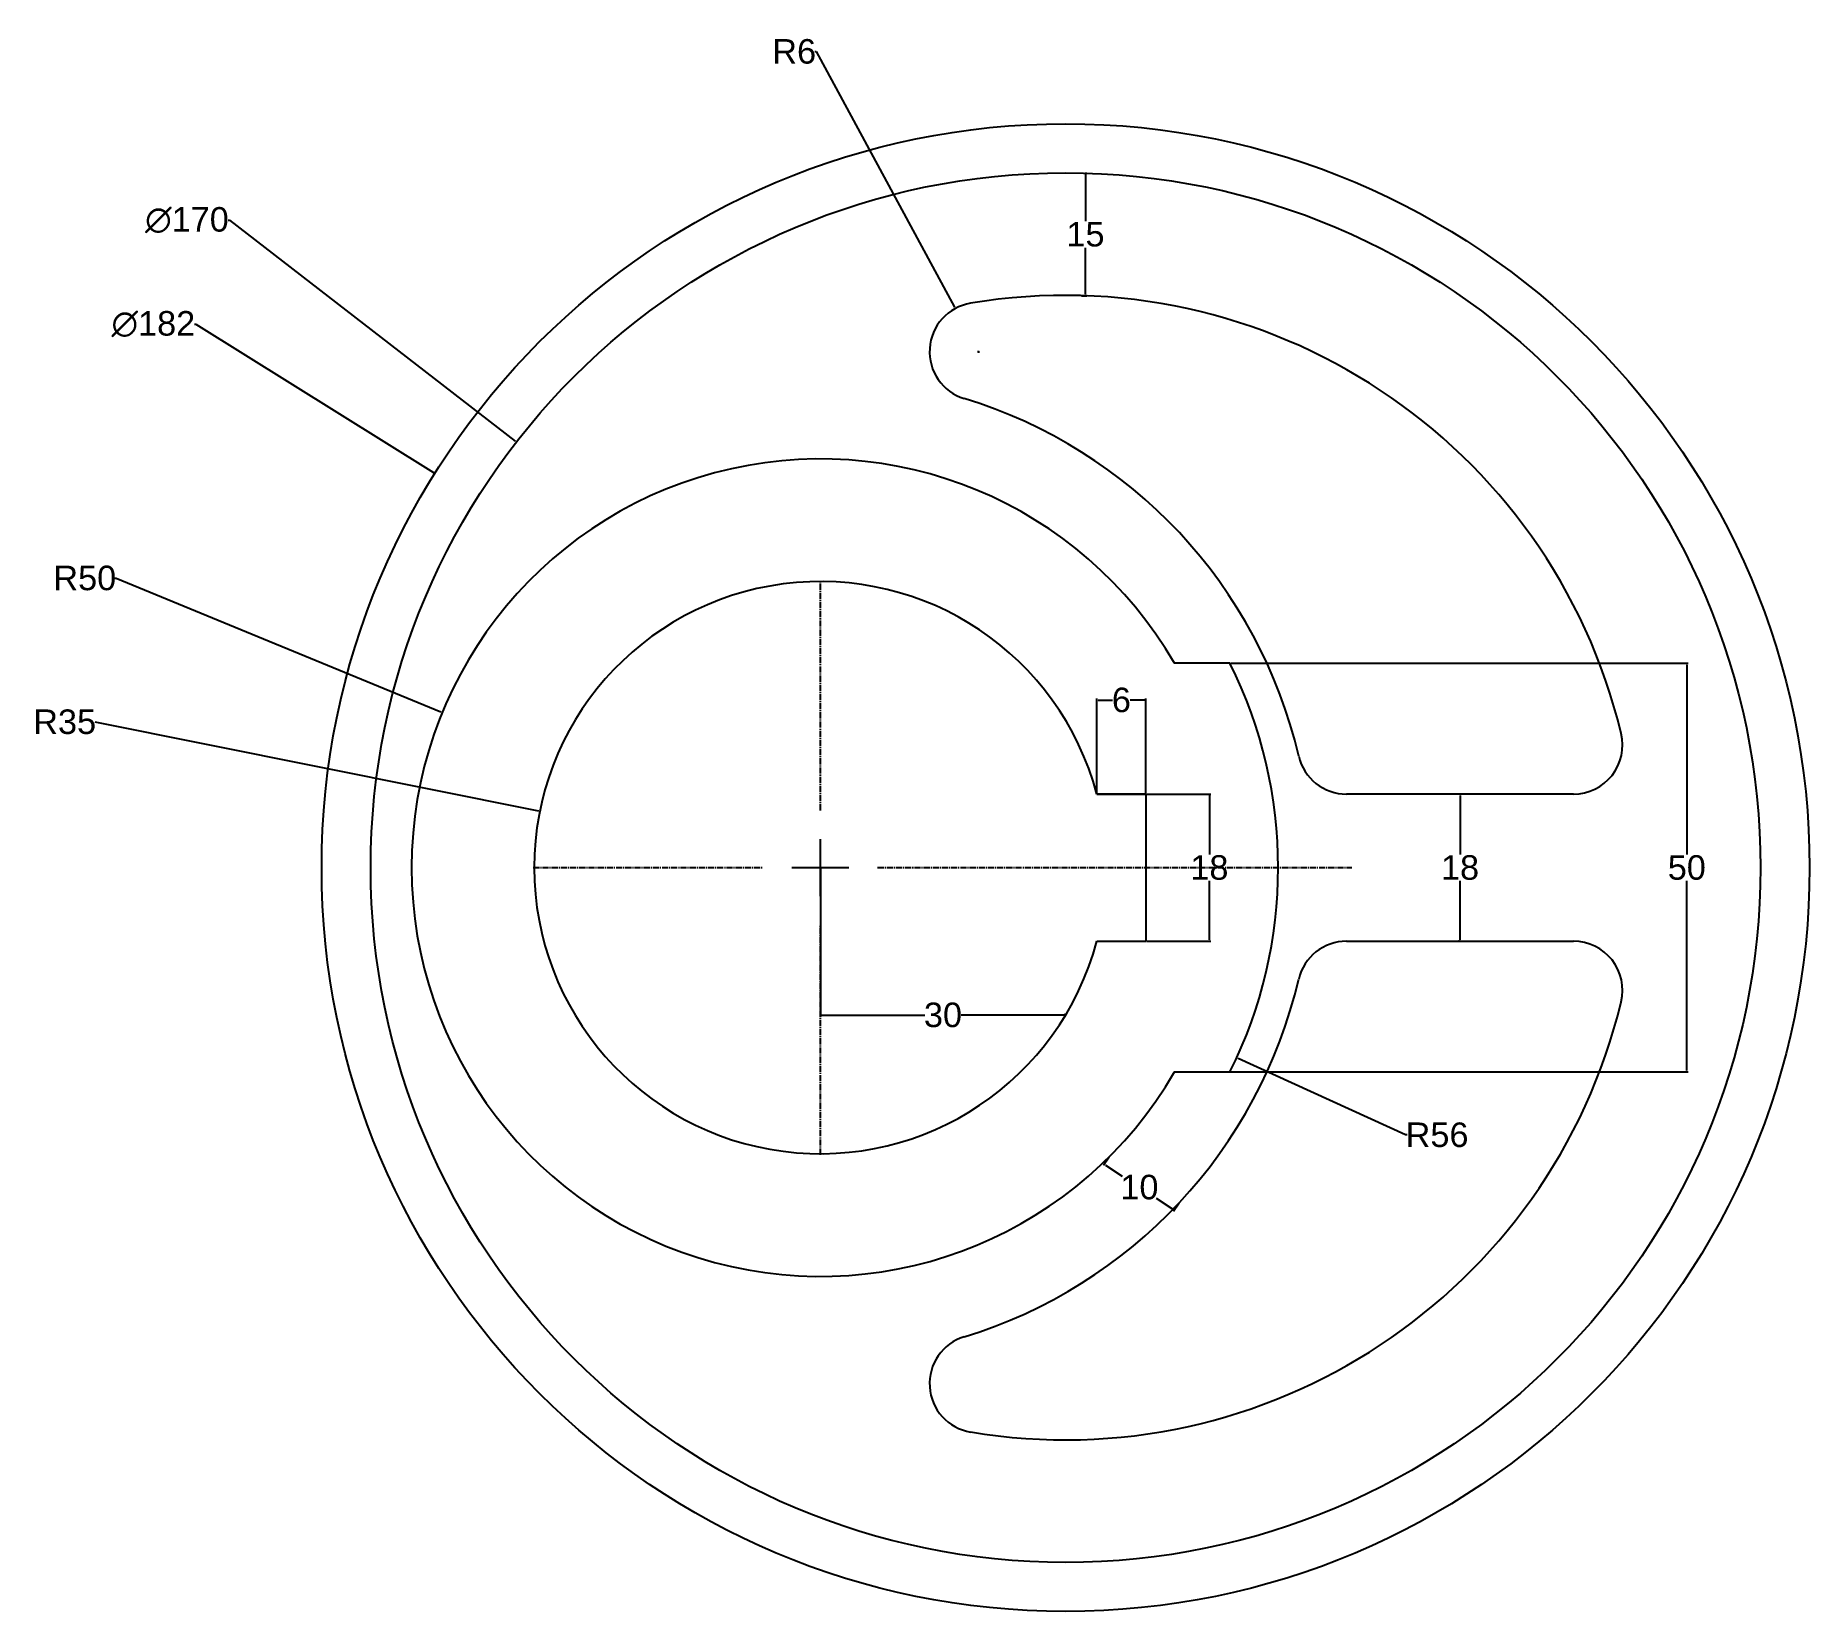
# Model space of a CAD drawing. Header units: centimetres. Extents: x -121 to 96, y -86 to 107.
import ezdxf

# ---------------------------------------------------------------- set-up
doc = ezdxf.new("R2010")
doc.units = ezdxf.units.CM
doc.header["$MEASUREMENT"] = 0
doc.linetypes.add('CENTER2', pattern=[1.125, 0.75, -0.125, 0.125, -0.125])
doc.layers.get('Defpoints').update_dxf_attribs({"color": 90})
doc.layers.add('center', color=210, linetype='Continuous')
doc.layers.add('geo', color=7, linetype='Continuous')
doc.styles.get("Standard").update_dxf_attribs({"font": 'arial.ttf'})
doc.dimstyles.get("Standard").update_dxf_attribs({"dimtxt": 3, "dimasz": 0.18, "dimexe": 0.18, "dimexo": 0.0625, "dimgap": 0.09, "dimtad": 0, "dimtih": 1, "dimtoh": 1, "dimdec": 0, "dimzin": 0, "dimdsep": 46, "dimtxsty": 'Standard', "dimcen": 0.09, "dimclrd": 256, "dimadec": 0, "dimazin": 0, "dimtfac": 1, "dimtdec": 0, "dimtofl": 0, "dimtmove": 0, "dimatfit": 3, "dimfxl": 1, "dimtolj": 1, "dimtzin": 0, "dimarcsym": 0})

# ---------------------------------------------------------------- blocks, each defined once
blk = doc.blocks.new('*D4')
at = {"layer": 'Defpoints', "color": 0, "lineweight": -2, "transparency": 16777216}
for p, q in [((-24.85, 5.38), (-24.85, -12.76)), ((5.15, -12.52), (5.15, -12.4))]:
    blk.add_line(p, q, dxfattribs=at)
at = {"layer": 'Defpoints', "lineweight": -2, "transparency": 16777216}
for p, q in [((-24.67, -12.58), (-12.08, -12.58)), ((4.97, -12.58), (-7.62, -12.58))]:
    blk.add_line(p, q, dxfattribs=at)
at = {"layer": 'Defpoints', "color": 0, "transparency": 16777216}
for p in [(-24.85, 5.45), (5.15, -12.58), (5.15, -12.58)]:
    blk.add_point(p, dxfattribs=at)
at = {"layer": 'Defpoints', "transparency": 16777216}
for points in [[(-24.67, -12.55), (-24.67, -12.61), (-24.85, -12.58)], [(4.97, -12.55), (4.97, -12.61), (5.15, -12.58)]]:
    blk.add_solid(points, dxfattribs=at)
at = {"layer": 'Defpoints', "color": 0, "transparency": 16777216, "insert": (-9.85, -12.58), "char_height": 3, "attachment_point": 5}
blk.add_mtext('\\A1;30', dxfattribs=at)
blk = doc.blocks.new('*D5')
at = {"layer": 'Defpoints', "lineweight": -2, "transparency": 16777216}
for p, q in [((-101.42, 71.94), (-101.24, 71.94)), ((-101.24, 71.94), (-72.17, 53.77))]:
    blk.add_line(p, q, dxfattribs=at)
at = {"layer": 'Defpoints', "color": 0, "lineweight": -2, "transparency": 16777216}
for p, q in [((5.06, 5.45), (5.24, 5.45)), ((5.15, 5.36), (5.15, 5.54))]:
    blk.add_line(p, q, dxfattribs=at)
at = {"layer": 'Defpoints', "color": 0, "transparency": 16777216}
for p in [(-72.02, 53.68), (82.32, -42.78)]:
    blk.add_point(p, dxfattribs=at)
at = {"layer": 'Defpoints', "transparency": 16777216}
blk.add_solid([(-72.15, 53.8), (-72.19, 53.75), (-72.02, 53.68)], dxfattribs=at)
at = {"layer": 'Defpoints', "color": 0, "transparency": 16777216, "insert": (-106.44, 71.94), "char_height": 3, "attachment_point": 5}
blk.add_mtext('\\A1;∅182', dxfattribs=at)
blk = doc.blocks.new('*D6')
at = {"layer": 'Defpoints', "lineweight": -2, "transparency": 16777216}
for p, q in [((-97.3, 84.66), (-97.12, 84.66)), ((-97.12, 84.66), (-62.19, 57.61))]:
    blk.add_line(p, q, dxfattribs=at)
at = {"layer": 'Defpoints', "color": 0, "lineweight": -2, "transparency": 16777216}
for p, q in [((5.06, 5.45), (5.24, 5.45)), ((5.15, 5.36), (5.15, 5.54))]:
    blk.add_line(p, q, dxfattribs=at)
at = {"layer": 'Defpoints', "color": 0, "transparency": 16777216}
for p in [(-62.05, 57.5), (72.35, -46.61)]:
    blk.add_point(p, dxfattribs=at)
at = {"layer": 'Defpoints', "transparency": 16777216}
blk.add_solid([(-62.17, 57.63), (-62.21, 57.58), (-62.05, 57.5)], dxfattribs=at)
at = {"layer": 'Defpoints', "color": 0, "transparency": 16777216, "insert": (-102.33, 84.66), "char_height": 3, "attachment_point": 5}
blk.add_mtext('\\A1;∅170', dxfattribs=at)
blk = doc.blocks.new('*D7')
at = {"layer": 'Defpoints', "lineweight": -2, "transparency": 16777216}
for p, q in [((-111.16, 40.87), (-110.98, 40.87)), ((-110.98, 40.87), (-71.26, 24.53))]:
    blk.add_line(p, q, dxfattribs=at)
at = {"layer": 'Defpoints', "color": 0, "lineweight": -2, "transparency": 16777216}
for p, q in [((-24.94, 5.45), (-24.76, 5.45)), ((-24.85, 5.36), (-24.85, 5.54))]:
    blk.add_line(p, q, dxfattribs=at)
at = {"layer": 'Defpoints', "color": 0, "transparency": 16777216}
for p in [(-71.09, 24.47), (-24.85, 5.45)]:
    blk.add_point(p, dxfattribs=at)
at = {"layer": 'Defpoints', "transparency": 16777216}
blk.add_solid([(-71.25, 24.56), (-71.27, 24.51), (-71.09, 24.47)], dxfattribs=at)
at = {"layer": 'Defpoints', "color": 0, "transparency": 16777216, "insert": (-114.83, 40.87), "char_height": 3, "attachment_point": 5}
blk.add_mtext('\\A1;R50', dxfattribs=at)
blk = doc.blocks.new('*D8')
at = {"layer": 'Defpoints', "lineweight": -2, "transparency": 16777216}
blk.add_line((-113.6, 23.28), (-59.34, 12.38), dxfattribs=at)
at = {"layer": 'Defpoints', "color": 0, "lineweight": -2, "transparency": 16777216}
for p, q in [((-24.94, 5.45), (-24.76, 5.45)), ((-24.85, 5.36), (-24.85, 5.54))]:
    blk.add_line(p, q, dxfattribs=at)
at = {"layer": 'Defpoints', "color": 0, "transparency": 16777216}
for p in [(-59.16, 12.34), (-24.85, 5.45)]:
    blk.add_point(p, dxfattribs=at)
at = {"layer": 'Defpoints', "transparency": 16777216}
blk.add_solid([(-59.33, 12.41), (-59.35, 12.35), (-59.16, 12.34)], dxfattribs=at)
at = {"layer": 'Defpoints', "color": 0, "transparency": 16777216, "insert": (-117.29, 23.28), "char_height": 3, "attachment_point": 5}
blk.add_mtext('\\A1;R35', dxfattribs=at)
blk = doc.blocks.new('*D9')
at = {"layer": 'Defpoints', "color": 0, "lineweight": -2, "transparency": 16777216}
for p, q in [((-24.94, 5.45), (-24.76, 5.45)), ((-24.85, 5.36), (-24.85, 5.54))]:
    blk.add_line(p, q, dxfattribs=at)
at = {"layer": 'Defpoints', "lineweight": -2, "transparency": 16777216}
for p, q in [((46.74, -27.25), (26.25, -17.89)), ((46.92, -27.25), (46.74, -27.25))]:
    blk.add_line(p, q, dxfattribs=at)
at = {"layer": 'Defpoints', "color": 0, "transparency": 16777216}
for p in [(-24.85, 5.45), (26.09, -17.82)]:
    blk.add_point(p, dxfattribs=at)
at = {"layer": 'Defpoints', "transparency": 16777216}
blk.add_solid([(26.27, -17.87), (26.24, -17.92), (26.09, -17.82)], dxfattribs=at)
at = {"layer": 'Defpoints', "color": 0, "transparency": 16777216, "insert": (50.59, -27.25), "char_height": 3, "attachment_point": 5}
blk.add_mtext('\\A1;R56', dxfattribs=at)
blk = doc.blocks.new('*D10')
at = {"layer": 'Defpoints', "color": 0, "lineweight": -2, "transparency": 16777216}
for p, q in [((7.49, 90.42), (7.76, 90.42)), ((7.09, 75.42), (7.76, 75.42))]:
    blk.add_line(p, q, dxfattribs=at)
at = {"layer": 'Defpoints', "lineweight": -2, "transparency": 16777216}
for p, q in [((7.58, 90.24), (7.58, 84.54)), ((7.58, 75.6), (7.58, 81.29))]:
    blk.add_line(p, q, dxfattribs=at)
at = {"layer": 'Defpoints', "color": 0, "transparency": 16777216}
for p in [(7.43, 90.42), (7.58, 90.42), (7.02, 75.42)]:
    blk.add_point(p, dxfattribs=at)
at = {"layer": 'Defpoints', "transparency": 16777216}
for points in [[(7.55, 90.24), (7.61, 90.24), (7.58, 90.42)], [(7.55, 75.6), (7.61, 75.6), (7.58, 75.42)]]:
    blk.add_solid(points, dxfattribs=at)
at = {"layer": 'Defpoints', "color": 0, "transparency": 16777216, "insert": (7.58, 82.92), "char_height": 3, "attachment_point": 5}
blk.add_mtext('\\A1;15', dxfattribs=at)
blk = doc.blocks.new('*D12')
at = {"layer": 'Defpoints', "lineweight": -2, "transparency": 16777216}
for p, q in [((-25.54, 105.29), (-25.36, 105.29)), ((-25.36, 105.29), (-8.43, 74))]:
    blk.add_line(p, q, dxfattribs=at)
at = {"layer": 'Defpoints', "color": 0, "lineweight": -2, "transparency": 16777216}
for p, q in [((-5.58, 68.57), (-5.4, 68.57)), ((-5.49, 68.48), (-5.49, 68.66))]:
    blk.add_line(p, q, dxfattribs=at)
at = {"layer": 'Defpoints', "color": 0, "transparency": 16777216}
for p in [(-8.35, 73.85), (-5.49, 68.57)]:
    blk.add_point(p, dxfattribs=at)
at = {"layer": 'Defpoints', "transparency": 16777216}
blk.add_solid([(-8.41, 74.02), (-8.46, 73.99), (-8.35, 73.85)], dxfattribs=at)
at = {"layer": 'Defpoints', "color": 0, "transparency": 16777216, "insert": (-28.05, 105.29), "char_height": 3, "attachment_point": 5}
blk.add_mtext('\\A1;R6', dxfattribs=at)
blk = doc.blocks.new('*D13')
at = {"layer": 'Defpoints', "color": 0, "lineweight": -2, "transparency": 16777216}
for p, q in [((8.97, 14.51), (8.97, 26.13)), ((14.97, 14.51), (14.97, 26.13))]:
    blk.add_line(p, q, dxfattribs=at)
at = {"layer": 'Defpoints', "lineweight": -2, "transparency": 16777216}
for p, q in [((9.15, 25.95), (10.89, 25.95)), ((14.79, 25.95), (13.05, 25.95))]:
    blk.add_line(p, q, dxfattribs=at)
at = {"layer": 'Defpoints', "color": 0, "transparency": 16777216}
for p in [(14.97, 25.95), (8.97, 14.45), (14.97, 14.45)]:
    blk.add_point(p, dxfattribs=at)
at = {"layer": 'Defpoints', "transparency": 16777216}
for points in [[(9.15, 25.98), (9.15, 25.92), (8.97, 25.95)], [(14.79, 25.98), (14.79, 25.92), (14.97, 25.95)]]:
    blk.add_solid(points, dxfattribs=at)
at = {"layer": 'Defpoints', "color": 0, "transparency": 16777216, "insert": (11.97, 25.95), "char_height": 3, "attachment_point": 5}
blk.add_mtext('\\A1;6', dxfattribs=at)
blk = doc.blocks.new('*D14')
at = {"layer": 'Defpoints', "color": 0, "lineweight": -2, "transparency": 16777216}
for p, q in [((15.04, 14.45), (22.92, 14.45)), ((15.04, -3.55), (22.92, -3.55))]:
    blk.add_line(p, q, dxfattribs=at)
at = {"layer": 'Defpoints', "lineweight": -2, "transparency": 16777216}
for p, q in [((22.74, 14.27), (22.74, 7.07)), ((22.74, -3.37), (22.74, 3.82))]:
    blk.add_line(p, q, dxfattribs=at)
at = {"layer": 'Defpoints', "color": 0, "transparency": 16777216}
for p in [(14.97, 14.45), (14.97, -3.55), (22.74, -3.55)]:
    blk.add_point(p, dxfattribs=at)
at = {"layer": 'Defpoints', "transparency": 16777216}
for points in [[(22.71, 14.27), (22.77, 14.27), (22.74, 14.45)], [(22.71, -3.37), (22.77, -3.37), (22.74, -3.55)]]:
    blk.add_solid(points, dxfattribs=at)
at = {"layer": 'Defpoints', "color": 0, "transparency": 16777216, "insert": (22.74, 5.45), "char_height": 3, "attachment_point": 5}
blk.add_mtext('\\A1;18', dxfattribs=at)
blk = doc.blocks.new('*D15')
at = {"layer": 'Defpoints', "color": 0, "lineweight": -2, "transparency": 16777216}
for p, q in [((53.33, 14.45), (53.22, 14.45)), ((53.33, -3.55), (53.22, -3.55))]:
    blk.add_line(p, q, dxfattribs=at)
at = {"layer": 'Defpoints', "lineweight": -2, "transparency": 16777216}
for p, q in [((53.4, 14.27), (53.4, 7.07)), ((53.4, -3.37), (53.4, 3.82))]:
    blk.add_line(p, q, dxfattribs=at)
at = {"layer": 'Defpoints', "color": 0, "transparency": 16777216}
for p in [(53.4, 14.45), (53.4, -3.55), (53.4, -3.55)]:
    blk.add_point(p, dxfattribs=at)
at = {"layer": 'Defpoints', "transparency": 16777216}
for points in [[(53.37, 14.27), (53.43, 14.27), (53.4, 14.45)], [(53.37, -3.37), (53.43, -3.37), (53.4, -3.55)]]:
    blk.add_solid(points, dxfattribs=at)
at = {"layer": 'Defpoints', "color": 0, "transparency": 16777216, "insert": (53.4, 5.45), "char_height": 3, "attachment_point": 5}
blk.add_mtext('\\A1;18', dxfattribs=at)
blk = doc.blocks.new('*D16')
at = {"layer": 'Defpoints', "color": 0, "lineweight": -2, "transparency": 16777216}
for p, q in [((25.32, 30.45), (81.32, 30.45)), ((21.92, -19.55), (81.32, -19.55))]:
    blk.add_line(p, q, dxfattribs=at)
at = {"layer": 'Defpoints', "lineweight": -2, "transparency": 16777216}
for p, q in [((81.14, 30.27), (81.14, 7.07)), ((81.14, -19.37), (81.14, 3.82))]:
    blk.add_line(p, q, dxfattribs=at)
at = {"layer": 'Defpoints', "color": 0, "transparency": 16777216}
for p in [(25.26, 30.45), (21.86, -19.55), (81.14, -19.55)]:
    blk.add_point(p, dxfattribs=at)
at = {"layer": 'Defpoints', "transparency": 16777216}
for points in [[(81.11, 30.27), (81.17, 30.27), (81.14, 30.45)], [(81.11, -19.37), (81.17, -19.37), (81.14, -19.55)]]:
    blk.add_solid(points, dxfattribs=at)
at = {"layer": 'Defpoints', "color": 0, "transparency": 16777216, "insert": (81.14, 5.45), "char_height": 3, "attachment_point": 5}
blk.add_mtext('\\A1;50', dxfattribs=at)
blk = doc.blocks.new('*D17')
at = {"layer": 'Defpoints', "color": 0, "lineweight": -2, "transparency": 16777216}
for p, q in [((10.46, -29.97), (9.79, -30.99)), ((19.03, -35.59), (18.36, -36.61))]:
    blk.add_line(p, q, dxfattribs=at)
at = {"layer": 'Defpoints', "lineweight": -2, "transparency": 16777216}
for p, q in [((10.04, -30.94), (12.08, -32.28)), ((18.31, -36.36), (16.27, -35.02))]:
    blk.add_line(p, q, dxfattribs=at)
at = {"layer": 'Defpoints', "color": 0, "transparency": 16777216}
for p in [(10.5, -29.92), (18.46, -36.46), (19.06, -35.54)]:
    blk.add_point(p, dxfattribs=at)
at = {"layer": 'Defpoints', "transparency": 16777216}
for points in [[(10.06, -30.91), (10.03, -30.96), (9.89, -30.84)], [(18.33, -36.33), (18.29, -36.38), (18.46, -36.46)]]:
    blk.add_solid(points, dxfattribs=at)
at = {"layer": 'Defpoints', "color": 0, "transparency": 16777216, "insert": (14.18, -33.65), "char_height": 3, "attachment_point": 5}
blk.add_mtext('\\A1;10', dxfattribs=at)
blk = doc.blocks.new('*U18')
at = {"layer": 'center', "color": 0, "linetype": 'CENTER2', "transparency": 16777216}
for p, q in [((0, 7), (0, 35.12)), ((-35.12, 0), (-7, 0)), ((7, 0), (65.01, 0)), ((0, -35.12), (0, -7))]:
    blk.add_line(p, q, dxfattribs=at)
at = {"layer": 'center', "color": 0, "linetype": 'Continuous', "transparency": 16777216}
for p, q in [((0, -3.5), (0, 3.5)), ((-3.5, 0), (3.5, 0))]:
    blk.add_line(p, q, dxfattribs=at)

msp = doc.modelspace()

# ---------------------------------------------------------------- linework, layer by layer
at = {"layer": 'geo'}
for p, q in [((25.26, 30.45), (18.45, 30.45)), ((8.97, 14.45), (14.97, 14.45)), ((14.97, 14.45), (8.97, 14.45)), ((14.97, 14.45), (14.97, -3.55)), ((67.28, 14.45), (39.51, 14.45)), ((8.97, -3.55), (14.97, -3.55)), ((39.51, -3.55), (67.28, -3.55)), ((18.45, -19.55), (25.26, -19.55))]:
    msp.add_line(p, q, dxfattribs=at)
for radius in [91, 85]:
    msp.add_circle((5.15, 5.45), radius, dxfattribs=at)
for centre, radius, start, end in [((-5.49, 68.57), 6, 99.4886, 253.0245), ((5.06, 5.45), 70, 13.5548, 99.4886), ((-24.76, 5.45), 60, 13.1366, 73.0245), ((-24.85, 5.45), 50, 30, 330), ((-24.85, 5.45), 35, 14.9006, 345.0994), ((-24.85, 5.45), 56, 333.4852, 26.5148), ((67.28, 20.45), 6, 270, 13.5548), ((39.51, 20.45), 6, 193.1366, 270), ((39.51, -9.55), 6, 90, 166.8634), ((67.28, -9.55), 6, 346.4452, 90), ((-24.76, 5.45), 60, 286.9755, 346.8634), ((5.06, 5.45), 70, 260.5114, 346.4452), ((-5.49, -57.68), 6, 106.9755, 260.5114)]:
    msp.add_arc(centre, radius, start, end, dxfattribs=at)

# ---------------------------------------------------------------- block references
at = {"layer": 'center', "linetype": 'CENTER2'}
msp.add_blockref('*U18', (-24.85, 5.45), dxfattribs=at)

# ---------------------------------------------------------------- dimensions: what is measured, and where the dimension line sits
at = {"layer": 'Defpoints'}
for center, mpoint, picture, middle in [((-5.49, 68.57), (-8.35, 73.85), '*D12', (-28.05, 105.29)), ((-24.85, 5.45), (-71.09, 24.47), '*D7', (-114.83, 40.87)), ((-24.85, 5.45), (-59.16, 12.34), '*D8', (-113.6, 23.28)), ((-24.85, 5.45), (26.09, -17.82), '*D9', (50.59, -27.25))]:
    dim = msp.add_radius_dim(center=center, mpoint=mpoint, dimstyle='Standard', dxfattribs=at)
    dim.commit()
    dim.dimension.update_dxf_attribs({"geometry": picture, "text_midpoint": middle, "dimtype": 164})
for base, p1, p2, picture, middle in [((7.58, 90.42), (7.02, 75.42), (7.43, 90.42), '*D10', (7.58, 82.92)), ((81.14, -19.55), (25.26, 30.45), (21.86, -19.55), '*D16', (81.14, 5.45)), ((22.74, -3.55), (14.97, 14.45), (14.97, -3.55), '*D14', (22.74, 5.45)), ((53.4, -3.55), (53.4, 14.45), (53.4, -3.55), '*D15', (53.4, 5.45))]:
    dim = msp.add_linear_dim(base=base, p1=p1, p2=p2, angle=90, dimstyle='Standard', dxfattribs=at)
    dim.commit()
    dim.dimension.update_dxf_attribs({"geometry": picture, "text_midpoint": middle})
for p1, p2, picture, middle in [((72.35, -46.61), (-62.05, 57.5), '*D6', (-102.33, 84.66)), ((82.32, -42.78), (-72.02, 53.68), '*D5', (-106.44, 71.94))]:
    dim = msp.add_diameter_dim_2p(p1=p1, p2=p2, dimstyle='Standard', dxfattribs=at)
    dim.commit()
    dim.dimension.update_dxf_attribs({"geometry": picture, "text_midpoint": middle, "dimtype": 163})
for base, p1, p2, picture, middle in [((14.97, 25.95), (8.97, 14.45), (14.97, 14.45), '*D13', (11.97, 25.95)), ((5.15, -12.58), (-24.85, 5.45), (5.15, -12.58), '*D4', (-9.85, -12.58))]:
    dim = msp.add_linear_dim(base=base, p1=p1, p2=p2, dimstyle='Standard', dxfattribs=at)
    dim.commit()
    dim.dimension.update_dxf_attribs({"geometry": picture, "text_midpoint": middle})
dim = msp.add_aligned_dim(p1=(10.5, -29.92), p2=(19.06, -35.54), distance=-1.1, dimstyle='Standard', dxfattribs=at)
dim.commit()
dim.dimension.update_dxf_attribs({"geometry": '*D17', "text_midpoint": (14.18, -33.65)})

doc.saveas('drawing.dxf')
